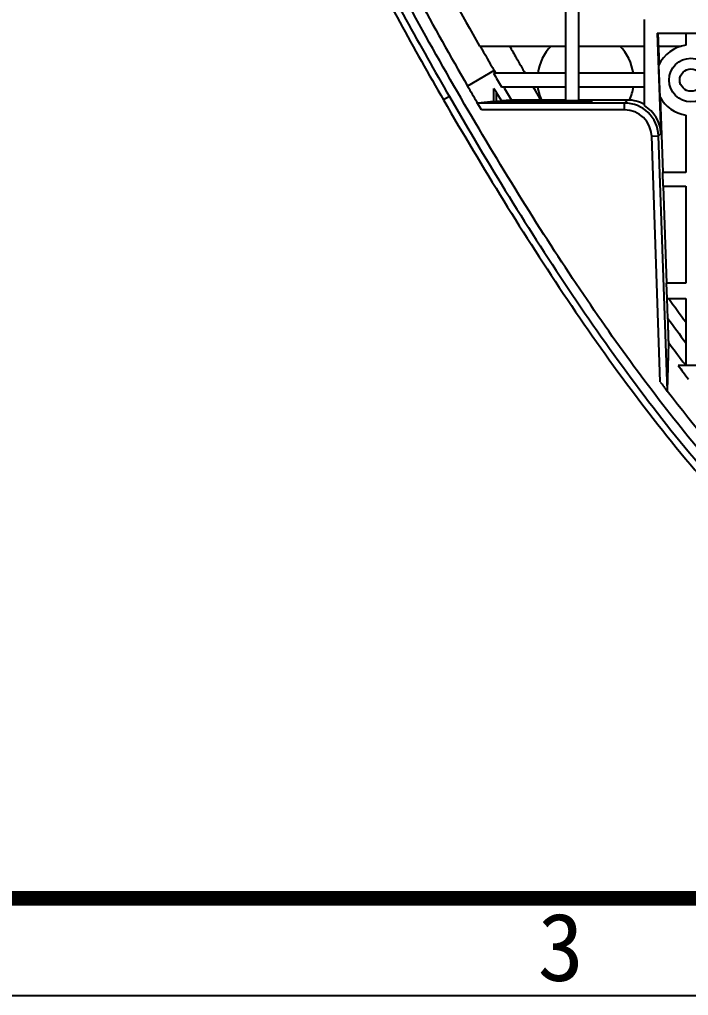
# Model space of a CAD drawing. Header units: millimetres. Extents: x 480 to 3134, y 272 to 1195.
# Drawn here: x 784.5 to 882.8, y 280.4 to 423.8 of the extents above; entities that cross this region are included whole.
import ezdxf

# ---------------------------------------------------------------- set-up
doc = ezdxf.new("R2010")
doc.units = ezdxf.units.MM
doc.styles.add('TEXTSTYLE_2', font='txt')

msp = doc.modelspace()

# ---------------------------------------------------------------- linework, layer by layer
at = {"color": 7, "linetype": 'Continuous'}
for p, q in [((864.72, 433.94), (864.72, 411.97)), ((866.72, 411.97), (866.72, 433.94)), ((876.34, 411.18), (876.34, 423.84)), ((878.23, 421.84), (878.75, 407.08)), ((878.23, 421.84), (904.18, 421.84)), ((878.32, 421.84), (878.5, 417.21)), ((882.4, 421.84), (882.4, 420.08)), ((852.11, 419.94), (864.72, 419.94)), ((866.72, 419.94), (876.34, 419.94)), ((878.39, 419.94), (881.75, 419.94)), ((854.27, 416.32), (850.35, 414.06)), ((854.27, 416.32), (854.41, 416.08)), ((878.63, 412.42), (878.46, 417.13)), ((864.72, 415.94), (854.17, 415.94)), ((854.41, 416.08), (854.49, 415.94)), ((876.34, 415.94), (866.72, 415.94)), ((854.21, 411.77), (854.21, 413.72)), ((855.33, 413.94), (864.72, 413.94)), ((860.37, 413.29), (859.99, 413.94)), ((860.75, 412.64), (860.37, 413.29)), ((866.72, 413.94), (876.34, 413.94)), ((847.68, 412.51), (846.81, 412.01)), ((859.51, 411.81), (854.51, 411.81)), ((854.61, 411.81), (854.61, 413.06)), ((854.61, 413.06), (855.31, 411.87)), ((856.68, 411.99), (855.31, 411.87)), ((855.31, 411.87), (868.31, 411.87)), ((856.79, 412), (856.68, 411.99)), ((861.13, 412), (856.79, 412)), ((859.91, 411.78), (868.31, 411.78)), ((860.93, 412.33), (860.75, 412.64)), ((861.13, 412), (860.93, 412.33)), ((864.72, 412), (861.21, 412)), ((862.21, 411.93), (868.01, 411.93)), ((873.85, 412), (866.72, 412)), ((873.41, 411.55), (873.85, 412)), ((878.67, 412.35), (879.05, 401.34)), ((852.39, 410.55), (851.71, 411.71)), ((854.22, 411.77), (851.85, 411.55)), ((873.41, 411.55), (851.85, 411.55)), ((873.41, 410.55), (852.39, 410.55)), ((854.23, 411.77), (854.22, 411.77)), ((857.11, 411.69), (868.31, 411.69)), ((868.31, 411.65), (857.11, 411.65)), ((873.41, 410.55), (873.41, 411.55)), ((882.4, 409.8), (882.4, 401.34)), ((877.41, 406.69), (878.41, 406.73)), ((878.67, 370.55), (877.41, 406.69)), ((878.41, 406.73), (878.75, 407.08)), ((879.72, 369.23), (878.41, 406.73)), ((879.09, 399.34), (879.02, 401.34)), ((882.4, 401.34), (879.02, 401.34)), ((879.09, 399.34), (882.4, 399.34)), ((879.62, 385.08), (879.12, 399.34)), ((882.4, 399.34), (882.4, 385.08)), ((879.66, 382.84), (879.58, 385.08)), ((882.4, 385.08), (879.58, 385.08)), ((879.66, 382.84), (882.4, 382.84)), ((879.79, 379.89), (879.69, 382.84)), ((882.4, 382.84), (882.4, 372.98)), ((879.72, 369.23), (879.91, 376.33)), ((882, 373.52), (882.4, 373)), ((904.18, 372.98), (881.29, 372.98)), ((480.13, 280.36), (1678.95, 280.36))]:
    msp.add_line(p, q, dxfattribs=at)
at = {"color": 7, "linetype": 'Continuous', "const_width": 2.14}
msp.add_lwpolyline([(508.66, 294.63), (1664.19, 294.63)], dxfattribs=at)
at = {"color": 3, "linetype": 'Continuous'}
for radius in [3.2, 1.65]:
    msp.add_circle((883.18, 414.94), radius, dxfattribs=at)
at = {"color": 7, "linetype": 'Continuous'}
for centre, radius, start, end in [((1315.09, 683.41), 532.7, 207.9247, 209.6429), ((1389.11, 725.13), 617.6, 209.61472, 210.00187), ((1397.61, 730.02), 623.65, 209.81499, 210.00046), ((867.68, 414.94), 7.1, 135.233, 171.9033), ((867.68, 414.94), 7.1, 8.0967, 44.767), ((883.18, 414.94), 5.2, 98.6038, 155.0721), ((1395.28, 728.66), 620.96, 209.99923, 210.23924), ((1394.09, 727.97), 623.6, 210.02438, 210.23684), ((1394.8, 728.38), 628.67, 209.99923, 210.24638), ((1376.06, 717.46), 602.45, 210.25208, 210.46567), ((867.68, 414.94), 7.1, 188.0967, 204.4126), ((867.68, 414.94), 7.1, 335.5103, 351.9033), ((883.18, 414.94), 5.2, 208.9279, 261.3962), ((873.41, 406.55), 5, 2.0003, 89.9997), ((873.41, 406.55), 4, 2.0001, 89.9999), ((1131.01, 560.8), 307.77, 215.3272, 216.1203), ((1119.26, 552.28), 295.06, 215.7499, 216.6083), ((1107.82, 543.83), 282.84, 216.314, 217.0244), ((1094.53, 533.82), 267.1, 217.026, 217.5653), ((1096.67, 535.43), 273.33, 217.103, 217.4556)]:
    msp.add_arc(centre, radius, start, end, dxfattribs=at)
for centre, major_axis, ratio, start_param, end_param in [((854.51, 411.81), (0.3, 0), 0.003491, 3.141593, 4.712389), ((859.91, 411.78), (0.4, 0), 0.003491, 1.570796, 2.094394), ((868.31, 411.86), (0.4, 0), 0.003491, 0, 1.570796), ((873.85, 407), (3.47, 3.6), 0.999988, 6.530254, 7.050809), ((857.11, 411.65), (0.4, 0), 0.003491, 3.141593, 4.712389), ((868.31, 411.65), (0.4, 0), 0.003491, -1.570796, 0), ((873.75, 406.9), (3.47, 3.6), 0.999988, -0.768254, 0.223137)]:
    msp.add_ellipse(centre, major_axis=major_axis, ratio=ratio, start_param=start_param, end_param=end_param, dxfattribs=at)
for points, knots in [([(877.79, 574.93), (873.48, 574.15), (864.91, 572.31), (852.33, 568.51), (840.24, 563.3), (830.96, 557.39), (824.42, 551.55), (820.09, 546.59), (816.44, 541.11), (813.58, 535.18), (811.51, 528.93), (809.79, 520.33), (809.48, 511.53), (810.2, 502.81), (811.5, 494.14), (814.04, 483.48), (818.12, 470.99), (824.55, 454.7), (833.99, 434.93), (842.44, 419.59), (846.81, 412.01)], [0, 0, 0, 0, 0.062508, 0.125009, 0.187493, 0.24994, 0.281197, 0.312452, 0.343706, 0.374959, 0.406215, 0.437472, 0.499923, 0.531184, 0.562445, 0.624947, 0.687456, 0.749969, 0.874978, 1, 1, 1, 1]), ([(877.98, 573.95), (873.72, 573.17), (865.23, 571.36), (852.75, 567.6), (840.77, 562.45), (831.56, 556.6), (825.09, 550.8), (820.8, 545.89), (817.21, 540.44), (814.4, 534.55), (812.39, 528.34), (810.75, 519.81), (810.49, 511.09), (811.25, 502.45), (812.58, 493.87), (815.13, 483.31), (819.2, 470.94), (825.6, 454.81), (834.96, 435.22), (843.34, 420.02), (847.68, 412.51)], [0, 0, 0, 0, 0.062511, 0.125014, 0.187498, 0.249941, 0.281195, 0.312447, 0.343696, 0.374946, 0.406198, 0.437452, 0.4999, 0.531161, 0.562422, 0.624925, 0.687437, 0.749953, 0.87497, 1, 1, 1, 1]), ([(848.86, 413.19), (846.04, 418.08), (840.66, 427.7), (833.42, 441.66), (827.09, 455.11), (821.74, 468.01), (817.46, 480.33), (814.33, 492.03), (812.42, 503.08), (811.81, 513.46), (812.57, 523.14), (814.79, 532.07), (818.5, 540.21), (823.69, 547.49), (830.32, 553.88), (838.32, 559.38), (847.61, 564.04), (858.14, 567.91), (868.4, 570.66), (875.26, 572.07), (877.98, 572.57)], [0, 0, 0, 0, 0.056716, 0.113432, 0.170148, 0.226864, 0.28358, 0.340296, 0.397012, 0.453728, 0.510444, 0.56716, 0.623876, 0.680592, 0.737308, 0.794024, 0.85074, 0.907456, 0.964172, 1, 1, 1, 1]), ([(854.21, 413.72), (854.21, 413.73), (854.24, 413.66), (854.27, 413.64), (854.32, 413.55), (854.39, 413.43), (854.49, 413.26), (854.57, 413.13), (854.61, 413.06)], [0, 0, 0, 0, 0.035145, 0.132359, 0.258666, 0.39805, 0.694573, 1, 1, 1, 1]), ([(846.81, 412.01), (849.69, 407.03), (855.58, 397.13), (864.91, 382.6), (874.88, 368.49), (885.68, 355.01), (895.62, 344.57), (904.32, 337.02), (913.59, 330.21), (923.89, 324.8), (935.04, 321.83), (943.68, 321.05), (952.32, 321.83), (963.47, 324.8), (973.77, 330.21), (983.04, 337.02), (991.74, 344.57), (1001.68, 355.01), (1012.48, 368.49), (1022.45, 382.6), (1031.78, 397.13), (1037.67, 407.03), (1040.55, 412.01)], [0, 0, 0, 0, 0.062531, 0.125061, 0.187588, 0.250109, 0.312616, 0.343879, 0.375139, 0.437522, 0.468764, 0.499999, 0.531236, 0.562478, 0.624861, 0.656122, 0.687384, 0.749891, 0.812412, 0.87494, 0.937469, 1, 1, 1, 1]), ([(847.68, 412.51), (850.53, 407.56), (856.38, 397.75), (865.63, 383.32), (875.52, 369.31), (886.22, 355.92), (898.02, 343.47), (909.12, 334.38), (918.94, 328.52), (926.81, 325.07), (935.11, 322.83), (943.68, 322.05), (952.25, 322.83), (960.55, 325.07), (968.42, 328.52), (978.24, 334.38), (989.34, 343.47), (1001.14, 355.92), (1011.84, 369.31), (1021.73, 383.32), (1030.98, 397.75), (1036.83, 407.56), (1039.68, 412.51)], [0, 0, 0, 0, 0.062523, 0.125044, 0.187562, 0.250075, 0.312574, 0.375037, 0.406288, 0.437532, 0.468769, 0.499999, 0.53123, 0.562467, 0.593711, 0.624963, 0.687427, 0.749926, 0.812438, 0.874957, 0.937478, 1, 1, 1, 1]), ([(879.91, 376.33), (879.91, 376.39), (879.9, 376.55), (879.89, 377.02), (879.86, 377.8), (879.83, 378.82), (879.81, 379.53), (879.79, 379.89)], [0, 0, 0, 0, 0.043686, 0.138872, 0.398757, 0.693876, 1, 1, 1, 1]), ([(942.43, 325.42), (939.14, 325.51), (932.57, 326.44), (923.23, 329.77), (914.57, 334.57), (906.58, 340.4), (899.18, 346.95), (889.98, 356.36), (883.69, 363.99), (879.69, 369.21)], [0, 0, 0, 0, 0.124928, 0.249895, 0.374915, 0.499948, 0.62498, 0.750006, 1, 1, 1, 1])]:
    msp.add_open_spline(points, degree=3, knots=knots, dxfattribs=at)
for points in [[(835.9, 440.75), (840.43, 431.71), (845.29, 422.82), (850.35, 414.06)], [(1038.5, 413.19), (1035.68, 408.31), (1030.04, 398.84), (1021.57, 385.59), (1013.09, 373.38), (1004.58, 362.3), (996.05, 352.44), (987.49, 343.87), (978.88, 336.69), (970.19, 330.97), (961.43, 326.8), (952.58, 324.25), (943.68, 323.39), (934.78, 324.25), (925.93, 326.8), (917.17, 330.97), (908.48, 336.69), (899.87, 343.87), (891.3, 352.44), (882.78, 362.3), (874.27, 373.38), (865.79, 385.59), (857.32, 398.84), (851.68, 408.31), (848.86, 413.19)]]:
    msp.add_open_spline(points, degree=3, dxfattribs=at)

# ---------------------------------------------------------------- texts
at = {"color": 1, "linetype": 'Continuous', "insert": (864.05, 292.49), "char_height": 9.99, "width": 9.9861, "attachment_point": 2, "style": 'TEXTSTYLE_2'}
msp.add_mtext('3', dxfattribs=at)

doc.saveas('drawing.dxf')
